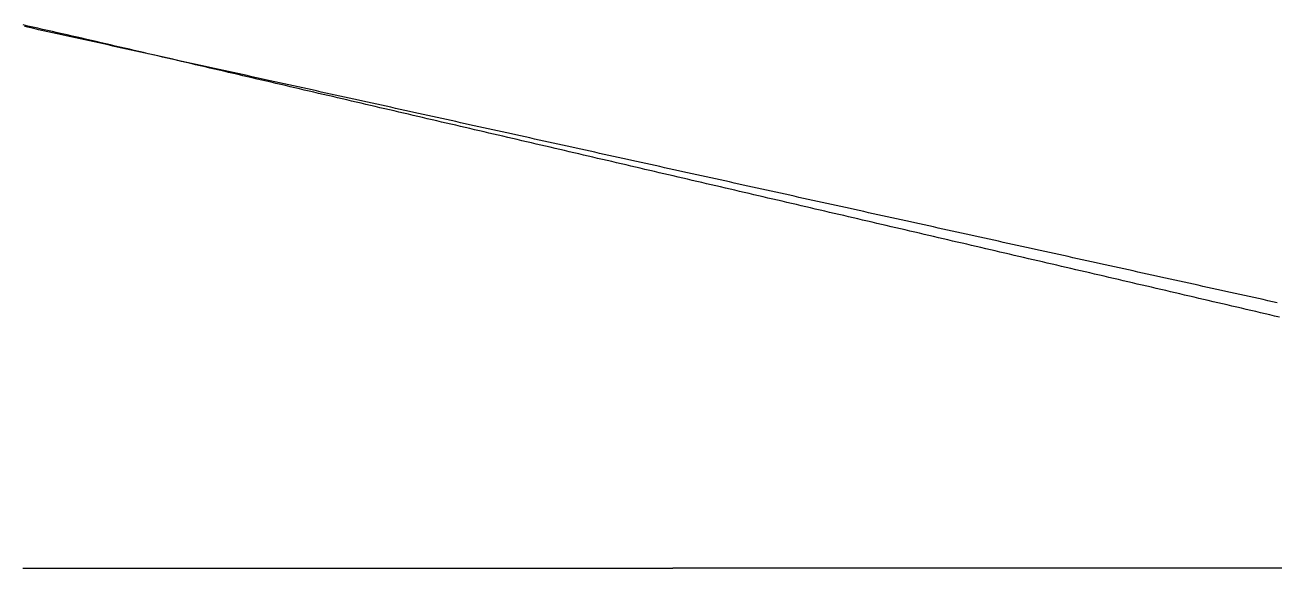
# Model space of a CAD drawing. Header units: millimetres. Extents: x -253 to 256, y -315 to 312.
# Drawn here: x -11.4 to 40.3, y -45 to -22.6 of the extents above; entities that cross this region are included whole.
import ezdxf

# ---------------------------------------------------------------- set-up
doc = ezdxf.new("R2010")
doc.units = ezdxf.units.MM
doc.layers.add('SKETCH', color=5, linetype='Continuous')

msp = doc.modelspace()

# ---------------------------------------------------------------- linework, layer by layer
at = {"layer": 'SKETCH'}
msp.add_line((60.021, -45.041), (15.377, -45.041), dxfattribs=at)
at = {"layer": 'SKETCH', "flags": 128}
for points in [[(40.477, -34.658), (40.281, -34.613), (40.085, -34.567), (39.889, -34.521), (39.693, -34.476), (39.497, -34.43), (39.301, -34.384), (39.105, -34.339), (38.909, -34.293), (38.713, -34.247), (38.517, -34.202), (38.321, -34.156), (38.125, -34.11), (37.929, -34.065), (37.733, -34.019), (37.537, -33.973), (37.341, -33.928), (37.145, -33.882), (36.949, -33.836), (36.753, -33.791), (36.557, -33.745), (36.361, -33.699), (36.165, -33.654), (35.969, -33.608), (35.773, -33.562), (35.577, -33.517), (35.381, -33.471), (35.185, -33.425), (34.989, -33.38), (34.793, -33.334), (34.598, -33.288), (34.402, -33.242), (34.206, -33.197), (34.01, -33.151), (33.814, -33.106), (33.618, -33.06), (33.422, -33.014), (33.226, -32.969), (33.03, -32.923), (32.834, -32.877), (32.638, -32.832), (32.442, -32.786), (32.246, -32.74), (32.05, -32.695), (31.854, -32.649), (31.658, -32.603), (31.462, -32.558), (31.266, -32.512), (31.07, -32.467), (30.874, -32.421), (30.678, -32.375), (30.482, -32.33), (30.286, -32.284), (30.09, -32.239), (29.894, -32.193), (29.698, -32.147), (29.503, -32.102), (29.307, -32.056), (29.111, -32.01), (28.915, -31.965), (28.719, -31.919), (28.523, -31.874), (28.327, -31.828), (28.131, -31.782), (27.935, -31.737), (27.739, -31.691), (27.543, -31.645), (27.347, -31.6), (27.151, -31.554), (26.955, -31.509), (26.759, -31.463), (26.563, -31.417), (26.368, -31.372), (26.172, -31.326), (25.976, -31.281), (25.78, -31.235), (25.584, -31.189), (25.388, -31.144), (25.192, -31.098), (24.996, -31.052), (24.8, -31.007), (24.604, -30.961), (24.408, -30.916), (24.213, -30.87), (24.017, -30.824), (23.821, -30.779), (23.625, -30.733), (23.429, -30.687), (23.233, -30.642), (23.037, -30.596), (22.842, -30.55), (22.646, -30.505), (22.45, -30.459), (22.254, -30.413), (22.058, -30.368), (21.862, -30.322), (21.667, -30.276), (21.471, -30.231), (21.275, -30.185), (21.079, -30.139), (20.883, -30.094), (20.687, -30.048), (20.492, -30.002), (20.296, -29.957), (20.1, -29.911), (19.904, -29.866), (19.708, -29.82), (19.512, -29.774), (19.317, -29.729), (19.121, -29.683), (18.925, -29.637), (18.729, -29.592), (18.533, -29.546), (18.337, -29.501), (18.141, -29.455), (17.946, -29.409), (17.75, -29.364), (17.554, -29.318), (17.358, -29.273), (17.162, -29.227), (16.966, -29.181), (16.77, -29.136), (16.575, -29.09), (16.379, -29.045), (16.183, -28.999), (15.987, -28.953), (15.791, -28.908), (15.595, -28.862), (15.4, -28.817), (15.204, -28.771), (15.008, -28.725), (14.812, -28.68), (14.616, -28.634), (14.421, -28.589), (14.225, -28.543), (14.029, -28.498), (13.833, -28.452), (13.637, -28.406), (13.442, -28.361), (13.246, -28.315), (13.05, -28.27), (12.854, -28.224), (12.659, -28.178), (12.463, -28.133), (12.267, -28.087), (12.071, -28.042), (11.876, -27.996), (11.68, -27.95), (11.484, -27.905), (11.288, -27.859), (11.093, -27.814), (10.897, -27.768), (10.701, -27.722), (10.505, -27.677), (10.31, -27.631), (10.114, -27.586), (9.918, -27.54), (9.722, -27.495), (9.526, -27.449), (9.331, -27.403), (9.135, -27.358), (8.939, -27.312), (8.743, -27.267), (8.548, -27.221), (8.352, -27.175), (8.156, -27.13), (7.96, -27.084), (7.764, -27.039), (7.569, -26.993), (7.373, -26.948), (7.177, -26.902), (6.981, -26.856), (6.786, -26.811), (6.59, -26.765), (6.394, -26.72), (6.198, -26.674), (6.003, -26.628), (5.807, -26.583), (5.611, -26.537), (5.415, -26.492), (5.22, -26.446), (5.024, -26.4), (4.828, -26.355), (4.632, -26.309), (4.437, -26.264), (4.241, -26.218), (4.045, -26.172), (3.849, -26.127), (3.654, -26.081), (3.458, -26.035), (3.262, -25.99), (3.066, -25.944), (2.871, -25.899), (2.675, -25.853), (2.479, -25.807), (2.283, -25.762), (2.088, -25.716), (1.892, -25.67), (1.696, -25.625), (1.501, -25.579), (1.305, -25.534), (1.109, -25.488), (0.913, -25.442), (0.718, -25.397), (0.522, -25.351), (0.326, -25.306), (0.131, -25.26), (-0.065, -25.215), (-0.261, -25.169), (-0.456, -25.123), (-0.652, -25.078), (-0.847, -25.032), (-1.043, -24.987), (-1.239, -24.941), (-1.434, -24.896), (-1.63, -24.85), (-1.826, -24.804), (-2.021, -24.759), (-2.217, -24.713), (-2.413, -24.668), (-2.608, -24.622), (-2.804, -24.577), (-3, -24.531), (-3.195, -24.486), (-3.391, -24.44), (-3.586, -24.394), (-3.782, -24.349), (-3.978, -24.303), (-4.173, -24.258), (-4.369, -24.212), (-4.565, -24.167), (-4.76, -24.121), (-4.956, -24.076), (-5.152, -24.03), (-5.347, -23.984), (-5.543, -23.939), (-5.739, -23.893), (-5.934, -23.848), (-6.13, -23.802), (-6.326, -23.757), (-6.521, -23.711), (-6.717, -23.666), (-6.913, -23.62), (-7.108, -23.574), (-7.304, -23.529), (-7.5, -23.483), (-7.695, -23.438), (-7.891, -23.392), (-8.087, -23.347), (-8.282, -23.301), (-8.478, -23.256), (-8.674, -23.21), (-8.873, -23.164), (-9.073, -23.119), (-9.275, -23.073), (-9.477, -23.027), (-9.68, -22.981), (-9.884, -22.935), (-10.088, -22.889), (-10.292, -22.843), (-10.496, -22.797), (-10.699, -22.752), (-10.902, -22.706), (-11.103, -22.66), (-11.304, -22.614), (-11.502, -22.568)], [(40.382, -34.062), (40.19, -34.02), (39.998, -33.978), (39.806, -33.935), (39.614, -33.893), (39.421, -33.85), (39.229, -33.808), (39.037, -33.766), (38.845, -33.723), (38.653, -33.681), (38.461, -33.639), (38.268, -33.596), (38.076, -33.554), (37.884, -33.512), (37.692, -33.469), (37.5, -33.427), (37.308, -33.385), (37.116, -33.342), (36.923, -33.3), (36.731, -33.257), (36.539, -33.215), (36.347, -33.173), (36.155, -33.13), (35.963, -33.088), (35.771, -33.046), (35.579, -33.003), (35.387, -32.961), (35.195, -32.919), (35.002, -32.876), (34.81, -32.834), (34.618, -32.792), (34.426, -32.749), (34.234, -32.707), (34.042, -32.665), (33.85, -32.622), (33.658, -32.58), (33.466, -32.537), (33.274, -32.495), (33.082, -32.453), (32.89, -32.41), (32.698, -32.368), (32.506, -32.326), (32.313, -32.283), (32.121, -32.241), (31.929, -32.199), (31.737, -32.156), (31.545, -32.114), (31.353, -32.072), (31.161, -32.029), (30.969, -31.987), (30.777, -31.945), (30.585, -31.902), (30.393, -31.86), (30.201, -31.818), (30.009, -31.775), (29.817, -31.733), (29.625, -31.691), (29.433, -31.648), (29.241, -31.606), (29.049, -31.564), (28.857, -31.521), (28.665, -31.479), (28.473, -31.436), (28.28, -31.394), (28.088, -31.352), (27.896, -31.309), (27.704, -31.267), (27.512, -31.225), (27.32, -31.182), (27.128, -31.14), (26.936, -31.098), (26.744, -31.055), (26.552, -31.013), (26.36, -30.971), (26.168, -30.928), (25.976, -30.886), (25.784, -30.844), (25.592, -30.801), (25.4, -30.759), (25.208, -30.717), (25.016, -30.674), (24.823, -30.632), (24.631, -30.59), (24.439, -30.547), (24.247, -30.505), (24.055, -30.463), (23.863, -30.42), (23.671, -30.378), (23.479, -30.336), (23.287, -30.293), (23.095, -30.251), (22.903, -30.209), (22.711, -30.166), (22.519, -30.124), (22.327, -30.082), (22.135, -30.039), (21.943, -29.997), (21.751, -29.955), (21.559, -29.912), (21.367, -29.87), (21.175, -29.828), (20.983, -29.785), (20.791, -29.743), (20.599, -29.701), (20.407, -29.658), (20.215, -29.616), (20.023, -29.574), (19.831, -29.531), (19.639, -29.489), (19.447, -29.447), (19.255, -29.404), (19.063, -29.362), (18.872, -29.32), (18.68, -29.277), (18.488, -29.235), (18.296, -29.193), (18.104, -29.151), (17.912, -29.108), (17.72, -29.066), (17.528, -29.024), (17.336, -28.981), (17.144, -28.939), (16.952, -28.897), (16.76, -28.854), (16.568, -28.812), (16.376, -28.77), (16.184, -28.727), (15.992, -28.685), (15.8, -28.643), (15.608, -28.6), (15.416, -28.558), (15.225, -28.516), (15.033, -28.473), (14.841, -28.431), (14.649, -28.389), (14.457, -28.346), (14.265, -28.304), (14.073, -28.262), (13.881, -28.219), (13.689, -28.177), (13.497, -28.135), (13.305, -28.092), (13.113, -28.05), (12.921, -28.008), (12.729, -27.965), (12.537, -27.923), (12.345, -27.881), (12.153, -27.838), (11.961, -27.796), (11.77, -27.754), (11.578, -27.711), (11.386, -27.669), (11.194, -27.626), (11.002, -27.584), (10.81, -27.542), (10.618, -27.499), (10.426, -27.457), (10.234, -27.415), (10.042, -27.372), (9.85, -27.33), (9.658, -27.288), (9.466, -27.245), (9.274, -27.203), (9.082, -27.161), (8.89, -27.118), (8.699, -27.076), (8.507, -27.034), (8.315, -26.991), (8.123, -26.949), (7.931, -26.907), (7.739, -26.864), (7.547, -26.822), (7.355, -26.78), (7.164, -26.737), (6.972, -26.695), (6.78, -26.653), (6.588, -26.611), (6.396, -26.568), (6.204, -26.526), (6.012, -26.484), (5.82, -26.441), (5.629, -26.399), (5.437, -26.357), (5.245, -26.314), (5.053, -26.272), (4.861, -26.23), (4.669, -26.188), (4.477, -26.145), (4.286, -26.103), (4.094, -26.061), (3.902, -26.018), (3.71, -25.976), (3.518, -25.934), (3.326, -25.891), (3.135, -25.849), (2.943, -25.807), (2.751, -25.765), (2.559, -25.722), (2.367, -25.68), (2.175, -25.638), (1.984, -25.595), (1.792, -25.553), (1.6, -25.511), (1.408, -25.468), (1.216, -25.426), (1.024, -25.384), (0.833, -25.342), (0.641, -25.299), (0.449, -25.257), (0.257, -25.215), (0.065, -25.172), (-0.127, -25.13), (-0.318, -25.088), (-0.51, -25.046), (-0.702, -25.003), (-0.894, -24.961), (-1.086, -24.919), (-1.278, -24.876), (-1.47, -24.834), (-1.661, -24.792), (-1.853, -24.75), (-2.045, -24.707), (-2.237, -24.665), (-2.429, -24.623), (-2.621, -24.58), (-2.812, -24.538), (-3.004, -24.496), (-3.196, -24.453), (-3.388, -24.411), (-3.58, -24.369), (-3.772, -24.327), (-3.964, -24.284), (-4.155, -24.242), (-4.347, -24.2), (-4.539, -24.157), (-4.731, -24.115), (-4.923, -24.073), (-5.114, -24.031), (-5.306, -23.988), (-5.498, -23.946), (-5.69, -23.904), (-5.882, -23.861), (-6.073, -23.819), (-6.265, -23.777), (-6.457, -23.735), (-6.649, -23.692), (-6.84, -23.65), (-7.032, -23.608), (-7.224, -23.565), (-7.416, -23.523), (-7.607, -23.481), (-7.799, -23.439), (-7.991, -23.396), (-8.183, -23.354), (-8.374, -23.312), (-8.566, -23.27), (-8.758, -23.227), (-8.95, -23.185), (-9.141, -23.143), (-9.333, -23.1), (-9.525, -23.058), (-9.717, -23.016), (-9.909, -22.974), (-10.1, -22.931), (-10.292, -22.889), (-10.484, -22.847), (-10.676, -22.804), (-10.867, -22.762), (-11.059, -22.72), (-11.251, -22.678), (-11.443, -22.635)], [(-11.521, -45.041), (-11.229, -45.041), (-10.937, -45.041), (-10.644, -45.041), (-10.352, -45.041), (-10.059, -45.041), (-9.767, -45.041), (-9.475, -45.041), (-9.182, -45.041), (-8.89, -45.041), (-8.598, -45.041), (-8.305, -45.041), (-8.013, -45.041), (-7.72, -45.041), (-7.428, -45.041), (-7.136, -45.041), (-6.843, -45.041), (-6.551, -45.041), (-6.259, -45.041), (-5.966, -45.041), (-5.674, -45.041), (-5.381, -45.041), (-5.089, -45.041), (-4.797, -45.041), (-4.504, -45.041), (-4.212, -45.041), (-3.919, -45.041), (-3.627, -45.041), (-3.335, -45.041), (-3.042, -45.041), (-2.75, -45.041), (-2.458, -45.041), (-2.165, -45.041), (-1.873, -45.041), (-1.58, -45.041), (-1.288, -45.041), (-0.996, -45.041), (-0.703, -45.041), (-0.411, -45.041), (-0.119, -45.041), (0.174, -45.041), (0.466, -45.041), (0.759, -45.041), (1.051, -45.041), (1.343, -45.041), (1.636, -45.041), (1.928, -45.041), (2.22, -45.041), (2.513, -45.041), (2.805, -45.041), (3.098, -45.041), (3.39, -45.041), (3.682, -45.041), (3.975, -45.041), (4.267, -45.041), (4.559, -45.041), (4.852, -45.041), (5.144, -45.041), (5.437, -45.041), (5.729, -45.041), (6.021, -45.041), (6.314, -45.041), (6.606, -45.041), (6.898, -45.041), (7.191, -45.041), (7.483, -45.041), (7.776, -45.041), (8.068, -45.041), (8.36, -45.041), (8.653, -45.041), (8.945, -45.041), (9.237, -45.041), (9.53, -45.041), (9.822, -45.041), (10.115, -45.041), (10.407, -45.041), (10.699, -45.041), (10.992, -45.041), (11.284, -45.041), (11.576, -45.041), (11.869, -45.041), (12.161, -45.041), (12.454, -45.041), (12.746, -45.041), (13.038, -45.041), (13.331, -45.041), (13.623, -45.041), (13.915, -45.041), (14.208, -45.041), (14.5, -45.041), (14.793, -45.041), (15.085, -45.041), (15.377, -45.041)]]:
    msp.add_lwpolyline(points, dxfattribs=at)

doc.saveas('drawing.dxf')
